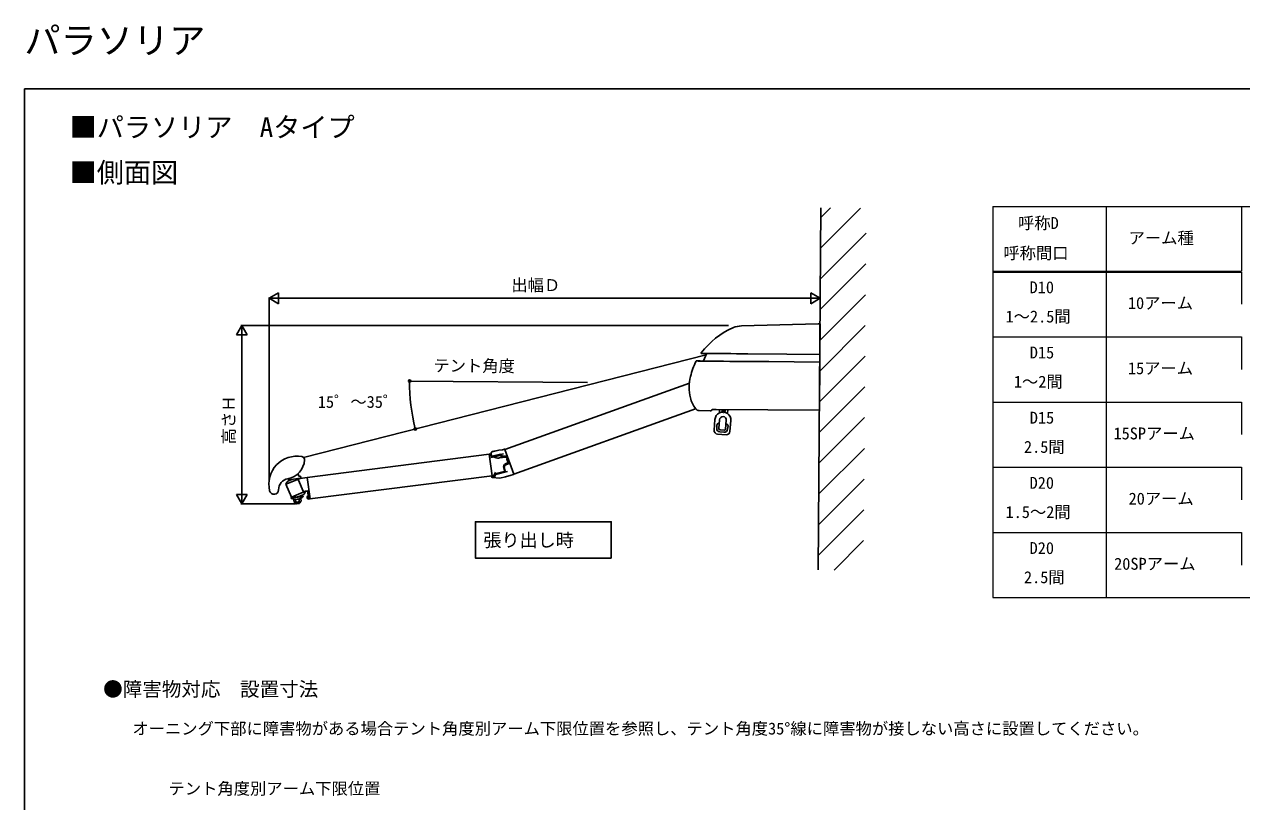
# Model space of a CAD drawing. Units: millimetres, scale not verified. Extents: x -1050 to 1050, y -1570 to 1561.
# Drawn here: x -1050 to 295, y 703 to 1561 of the extents above; entities that cross this region are included whole.
import ezdxf
from ezdxf.enums import TextEntityAlignment as Align

# ---------------------------------------------------------------- set-up
doc = ezdxf.new("R2010")
doc.units = ezdxf.units.MM
doc.header["$LTSCALE"] = 8
doc.layers.add('0-1_TABLE1', color=7, linetype='Continuous', lineweight=18)
for name, color, linetype in [('0-2_USER1', 3, 'Continuous'), ('0-5_YKK_A1', 4, 'Continuous'), ('0-6_YKK_D', 6, 'Continuous'), ('0-7_YKK_ZWAK', 7, 'Continuous'), ('0-8_YSS_K', 3, 'Continuous')]:
    doc.layers.add(name, color=color, linetype=linetype)
doc.styles.add('ＭＳ ゴシック', font='')
doc.styles.get('ＭＳ ゴシック').set_extended_font_data('MS Gothic')

msp = doc.modelspace()

# ---------------------------------------------------------------- linework, layer by layer
at = {"layer": '0-1_TABLE1'}
for p, q in [((20, 1360), (20, 928)), ((145, 1360), (145, 1288.5)), ((294.5, 1360), (294.5, 1288.5)), ((20, 1288.5), (294.5, 1288.5)), ((20, 1287.5), (294.5, 1287.5)), ((145, 1287.5), (145, 928)), ((294.5, 1287.5), (294.5, 1252)), ((20, 1216), (294.5, 1216)), ((294.5, 1216), (294.5, 1180)), ((20, 1144), (294.5, 1144)), ((294.5, 1144), (294.5, 1108)), ((20, 1072), (294.5, 1072)), ((294.5, 1072), (294.5, 1036)), ((294.5, 1000), (294.5, 964))]:
    msp.add_line(p, q, dxfattribs=at)
for points in [[(20, 1360), (295, 1360), (870, 1360)], [(20, 1000), (145, 1000), (294.5, 1000)], [(20, 928), (145, 928), (295, 928), (370, 928), (870, 928)]]:
    msp.add_lwpolyline(points, dxfattribs=at)
at = {"layer": '0-2_USER1'}
msp.add_lwpolyline([(-401.657, 971.746), (-401.657, 1011.746), (-551.657, 1011.746), (-551.657, 971.746)], close=True, dxfattribs=at)
at = {"layer": '0-5_YKK_A1'}
for p, q in [((-171.248, 1197.215), (-171.005, 1228.519)), ((-171.005, 1228.519), (-170.997, 1229.583)), ((-170.991, 1230.437), (-170.997, 1229.583)), ((-296.564, 1197.499), (-301.771, 1197.539)), ((-296.414, 1197.167), (-299.583, 1189.495)), ((-171.251, 1196.713), (-171.248, 1197.215)), ((-296.842, 1196.131), (-741.642, 1082.936)), ((-307.492, 1189.583), (-306.147, 1189.573)), ((-306.147, 1189.573), (-305.033, 1189.393)), ((-303.376, 1189.368), (-299.816, 1189.34)), ((-171.713, 1137.014), (-171.321, 1187.698)), ((-171.321, 1187.698), (-171.317, 1188.198)), ((-171.317, 1188.214), (-171.315, 1188.464)), ((-171.254, 1196.426), (-171.315, 1188.464)), ((-171.254, 1196.426), (-171.252, 1196.676)), ((-171.251, 1196.713), (-171.252, 1196.676)), ((-315.337, 1164.698), (-519.086, 1091.553)), ((-308.435, 1136.629), (-509.372, 1064.494)), ((-292.223, 1134.463), (-304.423, 1134.558)), ((-290.723, 1134.543), (-290.58, 1135.493)), ((-282.235, 1132.017), (-281.946, 1135.729)), ((-278.672, 1133.985), (-278.632, 1134.498)), ((-278.135, 1133.943), (-278.672, 1133.985)), ((-278.095, 1134.457), (-278.632, 1134.498)), ((-277.855, 1133.616), (-278.135, 1133.943)), ((-277.768, 1134.736), (-278.095, 1134.457)), ((-277.855, 1133.616), (-277.897, 1133.08)), ((-277.768, 1134.736), (-277.726, 1135.273)), ((-277.213, 1135.233), (-277.726, 1135.273)), ((-277.342, 1133.576), (-277.015, 1133.856)), ((-277.255, 1134.696), (-277.213, 1135.233)), ((-277.255, 1134.696), (-276.975, 1134.369)), ((-276.975, 1134.369), (-276.438, 1134.328)), ((-171.724, 1135.655), (-171.713, 1137.014)), ((-287.983, 1112.9), (-287.053, 1124.864)), ((-287.053, 1124.864), (-286.997, 1124.86)), ((-284.983, 1118.67), (-285.103, 1114.918)), ((-282.824, 1114.756), (-282.068, 1124.477)), ((-282.708, 1120.249), (-282.746, 1120.251)), ((-282.457, 1120.244), (-282.458, 1120.244)), ((-274.591, 1123.896), (-275.346, 1114.175)), ((-274.86, 1119.654), (-274.861, 1119.654)), ((-274.574, 1119.616), (-274.612, 1119.619)), ((-273.07, 1113.983), (-272.609, 1117.708)), ((-269.606, 1123.508), (-270.536, 1111.544)), ((-274.833, 1107.866), (-284.305, 1108.602)), ((-281.61, 1111.016), (-277.123, 1110.667)), ((-276.958, 1112.796), (-281.444, 1113.144)), ((-525.83, 1090.816), (-533.358, 1088.974)), ((-527.468, 1090.672), (-533.296, 1089.246)), ((-527.468, 1090.672), (-527.408, 1090.429)), ((-521.833, 1091.15), (-525.83, 1090.816)), ((-519.506, 1091.985), (-521.833, 1091.15)), ((-519.086, 1091.553), (-519.187, 1091.834)), ((-519.086, 1091.553), (-509.372, 1064.494)), ((-536.391, 1086.344), (-737.557, 1060.76)), ((-536.392, 1086.357), (-536.391, 1086.344)), ((-536.391, 1086.344), (-533.363, 1062.536)), ((-536.142, 1086.638), (-536.045, 1086.638)), ((-524.461, 1085.113), (-534.671, 1082.615)), ((-534.047, 1083.731), (-534.628, 1085.586)), ((-534.459, 1087.16), (-533.789, 1084.422)), ((-533.67, 1083.936), (-533.184, 1084.055)), ((-533.67, 1083.936), (-533.421, 1082.921)), ((-533.296, 1089.246), (-533.237, 1089.003)), ((-524.127, 1086.271), (-533.184, 1084.055)), ((-520.792, 1086.897), (-524.685, 1086.134)), ((-524.685, 1086.134), (-524.436, 1085.119)), ((-517.414, 1084.568), (-519.816, 1084.273)), ((-516.218, 1076.773), (-518.343, 1075.703)), ((-514.449, 1076.051), (-517.952, 1074.607)), ((-514.169, 1076.682), (-516.883, 1084.24)), ((-747.471, 1065.116), (-747.206, 1063.13)), ((-533.363, 1062.536), (-734.529, 1036.952)), ((-533.363, 1062.536), (-533.301, 1062.047)), ((-531.674, 1062.731), (-529.605, 1065.41)), ((-529.232, 1065.182), (-530.615, 1066.029)), ((-529.733, 1062.749), (-529.477, 1063.701)), ((-516.361, 1067.177), (-529.113, 1064.057)), ((-529.055, 1065.073), (-528.852, 1065.123)), ((-529.055, 1065.073), (-528.823, 1064.128)), ((-519.934, 1067.305), (-528.852, 1065.123)), ((-519.569, 1067.918), (-520.412, 1071.108)), ((-520.07, 1067.272), (-519.838, 1066.326)), ((-518.504, 1066.653), (-519.702, 1071.044)), ((-512.06, 1063.156), (-518.629, 1061.382)), ((-509.488, 1064.079), (-512.06, 1063.156)), ((-509.372, 1064.494), (-509.337, 1064.399)), ((-760.979, 1053.197), (-745.284, 1059.729)), ((-760.979, 1053.197), (-755.027, 1038.894)), ((-754.48, 1058.555), (-758.985, 1056.68)), ((-757.799, 1058.227), (-758.775, 1059.365)), ((-757.576, 1058.142), (-745.308, 1059.778)), ((-747.006, 1057.671), (-742.011, 1045.669)), ((-737.557, 1060.76), (-745.284, 1059.729)), ((-745.116, 1059.919), (-744.582, 1061.042)), ((-737.557, 1060.76), (-734.384, 1036.971)), ((-533.667, 1061.747), (-531.248, 1061.64)), ((-532.962, 1061.845), (-532.744, 1061.93)), ((-525.138, 1059.789), (-532.813, 1060.726)), ((-518.228, 1061.48), (-525.138, 1059.789)), ((-755.157, 1038.412), (-755.371, 1037.96)), ((-755.145, 1037.853), (-742.337, 1039.561)), ((-739.332, 1045.427), (-755.027, 1038.894)), ((-754.964, 1038.553), (-742.696, 1040.189)), ((-744.723, 1037.133), (-752.162, 1036.14)), ((-752.162, 1036.14), (-751.812, 1033.513)), ((-750.302, 1036.388), (-749.952, 1033.761)), ((-741.326, 1041.943), (-746.884, 1039.63)), ((-746.583, 1036.885), (-746.232, 1034.258)), ((-744.723, 1037.133), (-744.372, 1034.506)), ((-742.473, 1040.104), (-742.147, 1039.724)), ((-739.332, 1045.427), (-737.066, 1045.729)), ((-737.066, 1045.729), (-736.207, 1046.852)), ((-737.066, 1045.729), (-735.904, 1037.02)), ((-736.365, 1040.49), (-736.913, 1040.367)), ((-735.902, 1037.02), (-736.463, 1036.995)), ((-736.365, 1040.49), (-735.902, 1037.02)), ((-734.384, 1036.971), (-735.623, 1036.805)), ((-750.821, 1032.731), (-750.861, 1033.036)), ((-745.154, 1033.796), (-750.809, 1033.042)), ((-745.732, 1032.71), (-749.988, 1032.143)), ((-749.884, 1032.156), (-749.828, 1031.735)), ((-749.828, 1031.735), (-745.863, 1032.264)), ((-749.491, 1031.477), (-749.828, 1031.735)), ((-749.491, 1031.477), (-749.586, 1032.196)), ((-746.12, 1031.927), (-749.491, 1031.477)), ((-746.12, 1031.927), (-746.216, 1032.646)), ((-746.12, 1031.927), (-745.863, 1032.264)), ((-746.12, 1031.927), (-745.863, 1032.264)), ((-745.919, 1032.685), (-745.863, 1032.264)), ((-745.084, 1033.518), (-745.109, 1033.807))]:
    msp.add_line(p, q, dxfattribs=at)
for points in [[(-170.991, 1230.437), (-172.991, 1230.382), (-172.99, 1230.474), (-257.698, 1228.172)], [(-300.382, 1197.634), (-300.541, 1197.635), (-300.748, 1197.635)], [(-300.382, 1197.634), (-300.08, 1197.633), (-294.255, 1197.61), (-288.243, 1197.582), (-282.094, 1197.549), (-275.86, 1197.512), (-269.626, 1197.47), (-263.348, 1197.424), (-257.051, 1197.376), (-250.758, 1197.327), (-207.744, 1196.995), (-171.251, 1196.713)], [(-171.317, 1188.198), (-199.523, 1188.416), (-227.728, 1188.635), (-256.267, 1188.855), (-263.427, 1188.912), (-270.588, 1188.97), (-277.722, 1189.03), (-284.804, 1189.094), (-290.097, 1189.144), (-295.347, 1189.195), (-300.222, 1189.244), (-305.046, 1189.295)], [(-285.578, 1135.758), (-171.73, 1134.877), (-171.727, 1135.278), (-171.724, 1135.655)], [(-278.721, 1132.851), (-278.953, 1132.839), (-279.183, 1132.82), (-279.409, 1132.797), (-279.628, 1132.768), (-279.84, 1132.735), (-280.047, 1132.698), (-280.247, 1132.658), (-280.518, 1132.595), (-280.772, 1132.529), (-281.008, 1132.46), (-281.227, 1132.391), (-281.429, 1132.322), (-281.611, 1132.255), (-281.771, 1132.194), (-281.909, 1132.139), (-282.024, 1132.092), (-282.116, 1132.055), (-282.182, 1132.029), (-282.222, 1132.016), (-282.235, 1132.017)], [(-277.342, 1133.576), (-277.383, 1133.04), (-277.897, 1133.08)], [(-277.015, 1133.856), (-276.478, 1133.814), (-276.438, 1134.328)], [(-275.127, 1132.26), (-275.584, 1132.421), (-276.077, 1132.565), (-276.605, 1132.687)], [(-272.924, 1135.66), (-273.262, 1131.319), (-273.279, 1131.323), (-273.331, 1131.351), (-273.415, 1131.401), (-273.532, 1131.471), (-273.68, 1131.559), (-273.855, 1131.66), (-274.06, 1131.772), (-274.291, 1131.891), (-274.545, 1132.014), (-274.824, 1132.137), (-275.127, 1132.26)], [(-534.116, 1062.008), (-534.14, 1062.177), (-534.155, 1062.284)]]:
    msp.add_lwpolyline(points, dxfattribs=at)
for centre, radius, start, end in [((-233.137, 1147.047), 86, 113.03235, 143.38791), ((-257.019, 1203.222), 24.959, 91.5579, 113.03434), ((-301.767, 1198.039), 0.5, 143.42655, 269.63054), ((-300.81, 1187.984), 9.651, 89.63395, 91.48729), ((-225.77, 1150.212), 91, 154.5633, 166.00587), ((-307.496, 1189.083), 0.5, 89.52507, 154.54048), ((-305.07, 1208.037), 18.742, 267.81671, 270.07125), ((-303.223, 1253.975), 64.607, 268.39442, 269.86391), ((-266.096, 1160.262), 49.44, 166.00587, 193.51202), ((-282.567, 1156.304), 32.5, 193.51202, 217.51916), ((-304.384, 1139.55), 4.993, 217.50559, 269.55071), ((-278.33, 1124.186), 8.75, 116.5066, 175.55687), ((-277.555, 1134.156), 1.75, 117.9692, 61.14455), ((-278.33, 1124.186), 8.75, 355.55687, 54.60715), ((-282.565, 1121.324), 1.085, 262.40537, 275.65513), ((-278.33, 1124.186), 3.75, 355.55687, 175.55687), ((-274.587, 1120.704), 1.085, 255.45862, 268.70838), ((-283.995, 1112.59), 4, 175.5656, 265.54815), ((-281.328, 1114.64), 1.5, 175.55687, 265.55687), ((-276.842, 1114.291), 1.5, 265.55687, 355.55687), ((-274.523, 1111.854), 4, 265.5656, 355.54815), ((-519.422, 1091.75), 0.25, 19.74788, 109.74788), ((-748.917, 1053.255), 31, 79.59034, 193.59034), ((-762.912, 1081.482), 22.5, 280.24032, 356.44236), ((-743.948, 1080.303), 3.5, 356.44236, 79.59034), ((-536.144, 1086.388), 0.25, 89.43526, 187.24788), ((-536.06, 1085.138), 1.5, 17.39321, 89.43526), ((-533.002, 1087.517), 1.5, 103.74788, 193.74788), ((-533.093, 1084.03), 1, 197.39321, 248.13002), ((-533.303, 1084.54), 0.5, 193.74788, 283.74788), ((-525.27, 1097.517), 15.509, 248.84926, 266.18655), ((-520.254, 1063.248), 19.743, 81.22781, 107.83612), ((-524.342, 1084.627), 0.5, 35.58686, 103.74788), ((-516.636, 1090.141), 8.976, 215.58686, 233.60311), ((-520.242, 1087.747), 3.5, 203.09326, 276.99754), ((-517.578, 1081.908), 0.915, 313.28064, 95.1432), ((-517.353, 1084.071), 0.5, 19.74788, 96.99754), ((-516.608, 1080.878), 0.5, 133.28064, 234.82116), ((-517.379, 1079.784), 0.838, 333.88059, 54.82116), ((-516.178, 1079.195), 0.5, 153.88059, 250.65031), ((-516.695, 1077.721), 1.062, 296.71999, 70.65031), ((-514.64, 1076.513), 0.5, 292.41263, 19.74788), ((-746.215, 1063.262), 1, 187.59219, 254.23343), ((-533.652, 1064.259), 2.5, 291.30593, 322.32053), ((-531.182, 1063.139), 1.5, 267.47402, 344.9544), ((-528.994, 1063.571), 0.5, 103.74788, 164.9544), ((-528.971, 1065.609), 0.5, 238.51101, 283.74788), ((-516.545, 1072.13), 4, 116.71999, 194.80275), ((-520.053, 1067.791), 0.5, 283.74788, 14.80275), ((-516.808, 1071.833), 3, 112.41263, 195.26067), ((-509.573, 1064.314), 0.25, 289.74788, 19.74788), ((-756.689, 1047.039), 12.5, 100.24032, 179.65077), ((-750.156, 1049.312), 11.5, 140.15273, 160.25427), ((-760.711, 1053.203), 0.25, 159.76345, 202.59687), ((-757.609, 1058.39), 0.25, 220.59687, 309.37772), ((-746.083, 1058.055), 1, 112.59687, 202.59687), ((-750.155, 1049.307), 13.5, 66.8011, 74.23343), ((-745.341, 1060.026), 0.25, 245.81602, 334.59687), ((-745.478, 1059.543), 0.25, 22.59687, 65.4303), ((-745.034, 1061.256), 0.5, 334.59687, 66.8011), ((-533.645, 1062.246), 0.5, 187.94395, 267.47402), ((-532.631, 1062.215), 1.5, 187.94395, 263.0362), ((-533.053, 1062.078), 0.25, 187.24788, 291.30593), ((-774.189, 1047.146), 5, 193.59034, 359.65077), ((-755.145, 1037.853), 0.25, 154.59687, 245.76626), ((-750.117, 1049.024), 12.5, 245.76626, 309.42749), ((-754.931, 1038.305), 0.25, 65.81602, 154.59687), ((-754.833, 1039.08), 0.25, 202.59687, 245.4303), ((-750.156, 1049.312), 11.5, 244.93948, 248.29962), ((-742.663, 1039.941), 0.25, 40.59687, 129.37772), ((-742.337, 1039.561), 0.25, 309.42749, 40.59687), ((-741.087, 1046.053), 1, 202.59687, 292.59687), ((-750.156, 1049.312), 11.5, 320.15273, 339.76345), ((-739.6, 1045.421), 0.25, 339.76345, 22.59687), ((-732.962, 1039.178), 4.5, 171.71602, 203.47772), ((-736.771, 1039.733), 0.65, 102.59687, 171.71602), ((-736.493, 1037.644), 0.65, 203.47772, 272.59687), ((-735.656, 1037.053), 0.25, 187.59687, 277.59687), ((-750.939, 1034.067), 1.034, 212.39799, 277.97315), ((-750.087, 1032.886), 0.75, 191.9385, 277.59987), ((-750.939, 1034.067), 1.034, 277.2266, 342.80176), ((-748.439, 1036.613), 3.228, 242.06152, 313.13823), ((-745.359, 1034.808), 1.032, 212.2001, 281.43222), ((-745.831, 1033.454), 0.75, 277.59987, 4.94009), ((-745.359, 1034.808), 1.032, 273.76752, 342.99965)]:
    msp.add_arc(centre, radius, start, end, dxfattribs=at)
for centre, major_axis, ratio, start_param, end_param in [((-296.646, 1197.262), (-0.249, -0.032), 0.997876, 2.62443789, 4.57801061), ((-299.815, 1189.59), (-0.247, 0.039), 0.998305, 1.72131775, 2.90827221), ((-292.223, 1134.555), (-1.5, 0.012), 0.061163, 1.57079633, 3.13286601), ((-285.58, 1135.452), (-5, 0.039), 0.061163, 4.71238898, 6.27445866), ((-282.802, 1118.5), (-2.164, 0.344), 0.797073, 4.81272765, 6.38352398), ((-274.789, 1117.878), (-2.192, -0.006), 0.797073, 3.04125398, 4.61205031), ((-281.316, 1114.797), (0.294, 3.781), 0.99896, 1.61641141, 3.14159265), ((-276.829, 1114.449), (0.294, 3.781), 0.99896, 3.14159265, 4.6667739)]:
    msp.add_ellipse(centre, major_axis=major_axis, ratio=ratio, start_param=start_param, end_param=end_param, dxfattribs=at)
at = {"layer": '0-6_YKK_D'}
for p, q in [((-779.723, 1258.64), (-769.33, 1264.64)), ((-769.33, 1252.64), (-769.33, 1264.64)), ((-170.819, 1258.64), (-181.212, 1264.64)), ((-181.212, 1264.64), (-181.212, 1252.64)), ((-779.723, 1058.291), (-779.723, 1259.64)), ((-779.723, 1258.64), (-769.33, 1252.64)), ((-779.723, 1258.64), (-758.938, 1258.64)), ((-767.723, 1258.64), (-182.819, 1258.64)), ((-170.819, 1258.64), (-191.604, 1258.64)), ((-170.819, 1258.64), (-181.212, 1252.64)), ((-170.819, 1253.581), (-170.819, 1259.64)), ((-809.723, 1228.64), (-815.723, 1218.248)), ((-272.008, 1228.64), (-810.723, 1228.64)), ((-809.723, 1228.64), (-803.723, 1218.248)), ((-809.723, 1228.64), (-809.723, 1207.856)), ((-815.723, 1218.248), (-803.723, 1218.248)), ((-809.723, 1043.477), (-809.723, 1216.64)), ((-427.921, 1165.658), (-625.492, 1167.186)), ((-809.723, 1031.477), (-809.723, 1052.262)), ((-809.723, 1031.477), (-815.723, 1041.87)), ((-803.723, 1041.87), (-815.723, 1041.87)), ((-809.723, 1031.477), (-803.723, 1041.87)), ((-750.491, 1031.477), (-810.723, 1031.477))]:
    msp.add_line(p, q, dxfattribs=at)
for centre in [(-624.492, 1167.178), (-618.087, 1114.379)]:
    msp.add_circle(centre, 1.275, dxfattribs=at)
msp.add_arc((-416.922, 1165.573), 207.577, 179.55687, 194.27789, dxfattribs=at)
at = {"layer": '0-7_YKK_ZWAK'}
for p, q in [((-1050, 1490), (-1050, -1570)), ((1050, 1490), (-1050, 1490))]:
    msp.add_line(p, q, dxfattribs=at)
at = {"layer": '0-8_YSS_K'}
for p, q in [((-173.094, 958.537), (-170, 1358.525)), ((-170.082, 1347.923), (-159.561, 1358.444)), ((-170.344, 1313.985), (-126.144, 1358.186)), ((-170.607, 1280.047), (-120.216, 1330.438)), ((-170.869, 1246.108), (-120.478, 1296.499)), ((-171.132, 1212.17), (-120.741, 1262.561)), ((-171.394, 1178.231), (-121.003, 1228.622)), ((-171.657, 1144.293), (-121.266, 1194.684)), ((-171.919, 1110.354), (-121.528, 1160.746)), ((-172.182, 1076.416), (-121.791, 1126.807)), ((-172.444, 1042.477), (-122.053, 1092.869)), ((-172.707, 1008.539), (-122.316, 1058.93)), ((-172.969, 974.601), (-122.578, 1024.992)), ((-155.493, 958.401), (-122.841, 991.053))]:
    msp.add_line(p, q, dxfattribs=at)

# ---------------------------------------------------------------- texts
at = {"layer": '0-1_TABLE1', "style": 'ＭＳ ゴシック'}
for s, p in [('呼称D', (47.727, 1331.176)), ('アーム種', (169.835, 1314.693)), ('呼称間口', (31.466, 1298.006)), ('D10', (60.511, 1260.199)), ('10アーム', (169.119, 1242.795)), ('1～2.5間', (33.92, 1227.949)), ('D15', (60.716, 1188.199)), ('15アーム', (169.119, 1170.795)), ('1～2間', (43.125, 1155.949)), ('D15', (60.716, 1116.199)), ('15SPアーム', (153.165, 1098.795)), ('2.5間', (54.273, 1083.949)), ('D20', (60.511, 1044.199)), ('20アーム', (169.835, 1026.795)), ('1.5～2間', (33.92, 1011.949)), ('D20', (60.511, 972.199)), ('20SPアーム', (153.881, 954.795)), ('2.5間', (54.273, 939.949))]:
    msp.add_text(s, height=13.2, dxfattribs=at).set_placement(p, align=Align.BOTTOM_LEFT)
at = {"layer": '0-2_USER1', "style": 'ＭＳ ゴシック'}
for s, height, p in [('パラソリア', 29.33, (-1050, 1520)), ('■パラソリア\u3000Aタイプ', 21.99, (-1000, 1430)), ('■側面図', 21.99, (-1000, 1380)), ('張り出し時', 14.66, (-542.909, 979.773)), ('●障害物対応\u3000設置寸法', 15.84, (-962.945, 814.227)), ('オーニング下部に障害物がある場合テント角度別アーム下限位置を参照し、テント角度35°線に障害物が接しない高さに設置してください。', 13.2, (-930.614, 772.807)), ('テント角度別アーム下限位置', 13.2, (-890.716, 706.523))]:
    msp.add_text(s, height=height, dxfattribs=at).set_placement(p, align=Align.BOTTOM_LEFT)
at = {"layer": '0-6_YKK_D', "style": 'ＭＳ ゴシック'}
for s, p in [('出幅Ｄ', (-512.038, 1262.593)), ('15゜～35゜', (-725.807, 1133.648))]:
    msp.add_text(s, height=13.2, dxfattribs=at).set_placement(p, align=Align.BOTTOM_LEFT)
for s, rotation, p in [('テント角度', 359.557, (-598.192, 1173.874)), ('高さＨ', 90, (-813.675, 1097.332))]:
    msp.add_text(s, height=13.2, rotation=rotation, dxfattribs=at).set_placement(p, align=Align.BOTTOM_LEFT)

doc.saveas('drawing.dxf')
